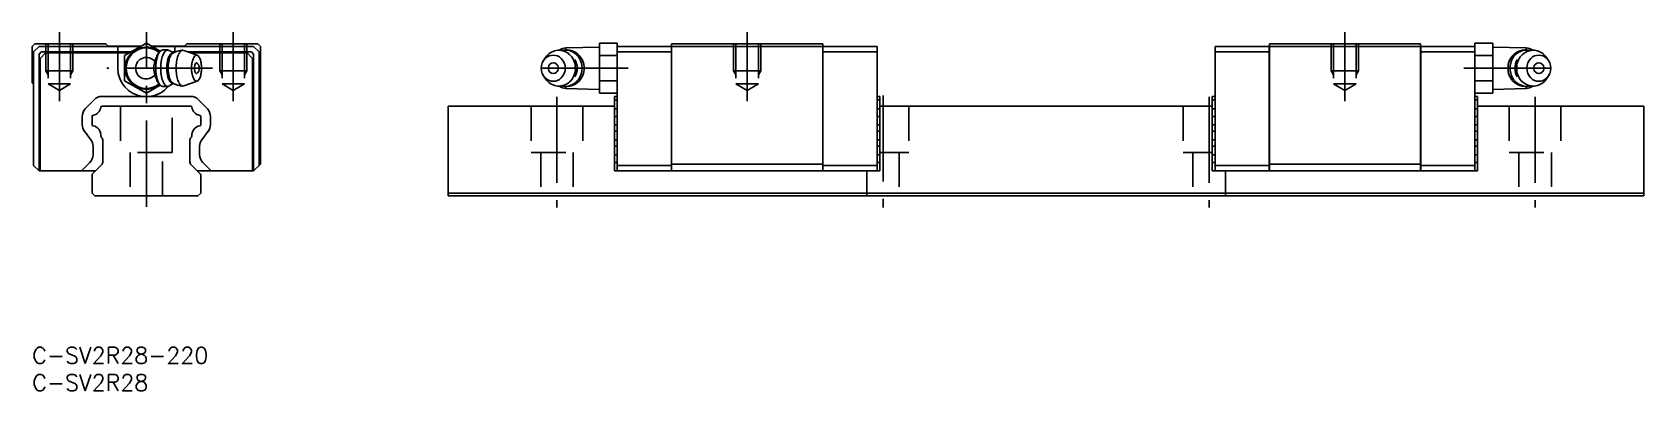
# Model space of a CAD drawing. Extents: x 0 to 297, y -8 to 58.
import ezdxf

# ---------------------------------------------------------------- set-up
doc = ezdxf.new("R2010")
doc.units = 0
doc.header["$LTSCALE"] = 0.5
doc.linetypes.add('CENTER', pattern=[50.8, 31.75, -6.35, 6.35, -6.35])
doc.linetypes.add('DASHED', pattern=[19.05, 12.7, -6.35])
doc.layers.get('0').update_dxf_attribs({"linetype": 'CONTINUOUS'})
doc.layers.add('CENTER', color=1, linetype='CENTER')
doc.styles.get("Standard").update_dxf_attribs({"font": 'txt.shx', "height": 3, "bigfont": 'bigfont.shx'})

# ---------------------------------------------------------------- blocks, each defined once
blk = doc.blocks.new('*U35')
at = {"color": 7, "linetype": 'CONTINUOUS'}
blk.add_text('C-SV2R28-220', height=3, dxfattribs=at).set_placement((0, -3))
blk = doc.blocks.new('*U36')
at = {"color": 7, "linetype": 'CONTINUOUS'}
blk.add_text('C-SV2R28', height=3, dxfattribs=at).set_placement((0, -8))

msp = doc.modelspace()

# ---------------------------------------------------------------- linework, layer by layer
at = {"color": 7, "linetype": 'CONTINUOUS'}
for p, q in [((0.5, 55.88), (0, 55.38)), ((0, 55.38), (0, 48.68)), ((1.25, 55.38), (0.25, 54.38)), ((0.25, 54.38), (0.25, 33.48)), ((13.55, 55.88), (0.5, 55.88)), ((19.93, 55.38), (1.25, 55.38)), ((1.66, 54.38), (1.25, 53.97)), ((1.25, 53.97), (1.25, 32.48)), ((1.45, 53.18), (2.45, 54.18)), ((18.2, 54.38), (1.66, 54.38)), ((17.85, 54.18), (2.45, 54.18)), ((14, 55.43), (13.55, 55.88)), ((20.01, 55.43), (14, 55.43)), ((15.75, 55.38), (15.75, 54.38)), ((15.75, 51.38), (15.75, 54.18)), ((21, 56), (17, 53.69)), ((17, 53.69), (17, 49.07)), ((23.55, 54.53), (21, 56)), ((28, 55.43), (21.99, 55.43)), ((40.75, 55.38), (22.07, 55.38)), ((23.29, 54.21), (23.52, 54.49)), ((24.93, 54.73), (24.05, 54.73)), ((25.95, 54.18), (25.22, 54.64)), ((26.32, 54.38), (25.64, 54.38)), ((26.32, 54.38), (25.64, 54.38)), ((26.32, 54.38), (25.64, 54.38)), ((25.95, 54.18), (25.85, 54.18)), ((26.25, 55.38), (26.25, 54.38)), ((27.92, 54.65), (30.37, 53.76)), ((28.45, 55.88), (28, 55.43)), ((41.5, 55.88), (28.45, 55.88)), ((40.34, 54.38), (28.66, 54.38)), ((39.55, 54.18), (29.21, 54.18)), ((39.55, 54.18), (40.55, 53.18)), ((40.75, 53.97), (40.34, 54.38)), ((41.75, 54.38), (40.75, 55.38)), ((40.75, 32.48), (40.75, 53.97)), ((42, 55.38), (41.5, 55.88)), ((41.75, 33.48), (41.75, 54.38)), ((42, 33.73), (42, 55.38)), ((98.46, 54.73), (98.08, 54.73)), ((104.37, 55.28), (98.22, 55.12)), ((98.22, 54.73), (98.22, 55.12)), ((107.67, 56), (104.37, 56)), ((104.37, 46.76), (104.37, 56)), ((107.67, 53.69), (104.37, 53.69)), ((107.67, 56), (107.67, 32.48)), ((107.67, 55.38), (117.62, 55.38)), ((107.67, 54.38), (117.62, 54.38)), ((117.62, 32.48), (117.62, 55.38)), ((117.67, 55.33), (117.62, 55.33)), ((117.67, 54.36), (117.62, 54.36)), ((117.67, 55.88), (145.47, 55.88)), ((117.67, 55.88), (117.67, 32.48)), ((117.67, 55.38), (145.47, 55.38)), ((145.47, 55.88), (145.47, 32.48)), ((145.47, 55.33), (145.52, 55.33)), ((145.47, 54.36), (145.52, 54.36)), ((145.52, 55.38), (155.47, 55.38)), ((145.52, 55.38), (145.52, 32.48)), ((145.52, 54.38), (155.47, 54.38)), ((155.47, 32.48), (155.47, 55.38)), ((217.67, 32.48), (217.67, 55.38)), ((227.62, 55.38), (217.67, 55.38)), ((227.62, 54.38), (217.67, 54.38)), ((227.62, 55.38), (227.62, 32.48)), ((227.67, 55.33), (227.62, 55.33)), ((227.67, 54.36), (227.62, 54.36)), ((255.47, 55.88), (227.67, 55.88)), ((227.67, 55.88), (227.67, 32.48)), ((255.47, 55.38), (227.67, 55.38)), ((255.47, 55.88), (255.47, 32.48)), ((255.47, 55.33), (255.52, 55.33)), ((255.47, 54.36), (255.52, 54.36)), ((265.47, 55.38), (255.52, 55.38)), ((255.52, 32.48), (255.52, 55.38)), ((265.47, 54.38), (255.52, 54.38)), ((265.47, 56), (265.47, 32.48)), ((265.47, 56), (268.77, 56)), ((265.47, 53.69), (268.77, 53.69)), ((268.77, 46.76), (268.77, 56)), ((268.77, 55.28), (274.92, 55.12)), ((274.67, 54.73), (275.06, 54.73)), ((274.92, 54.73), (274.92, 55.12)), ((1.45, 53.18), (1.45, 32.48)), ((40.55, 32.48), (40.55, 53.18)), ((94.46, 53.33), (94.1, 52.79)), ((278.68, 53.33), (279.04, 52.79)), ((0, 48.68), (0.25, 48.43)), ((17, 49.07), (21, 46.76)), ((21, 46.76), (23.55, 48.24)), ((23.29, 48.55), (23.52, 48.27)), ((24.05, 48.03), (24.93, 48.03)), ((25.95, 48.58), (25.22, 48.12)), ((25.85, 48.58), (25.95, 48.58)), ((27.92, 48.11), (30.37, 49)), ((94.1, 49.97), (94.46, 49.43)), ((98.08, 48.03), (98.47, 48.03)), ((98.22, 47.64), (98.22, 48.03)), ((98.22, 47.64), (104.37, 47.48)), ((107.67, 49.07), (104.37, 49.07)), ((265.47, 49.07), (268.77, 49.07)), ((274.92, 47.64), (268.77, 47.48)), ((275.06, 48.03), (274.67, 48.03)), ((274.92, 47.64), (274.92, 48.03)), ((279.04, 49.97), (278.68, 49.43)), ((9.77, 43.9), (11.41, 45.58)), ((12.84, 46.18), (29.16, 46.18)), ((30.59, 45.58), (32.23, 43.9)), ((107.67, 46.76), (104.37, 46.76)), ((107.17, 46.18), (107.17, 32.48)), ((107.67, 46.18), (107.17, 46.18)), ((107.67, 45.58), (107.17, 45.58)), ((155.47, 46.18), (155.97, 46.18)), ((155.47, 45.58), (155.97, 45.58)), ((155.97, 32.48), (155.97, 46.18)), ((217.67, 46.18), (217.17, 46.18)), ((217.17, 32.48), (217.17, 46.18)), ((217.67, 45.58), (217.17, 45.58)), ((265.47, 46.76), (268.77, 46.76)), ((265.47, 46.18), (265.97, 46.18)), ((265.47, 45.58), (265.97, 45.58)), ((265.97, 46.18), (265.97, 32.48)), ((9.2, 40.97), (9.2, 42.5)), ((11, 40.97), (11, 42.5)), ((12.84, 44.38), (29.16, 44.38)), ((31, 42.5), (31, 40.97)), ((32.8, 42.5), (32.8, 40.97)), ((76.57, 44.38), (107.17, 44.38)), ((76.57, 27.88), (76.57, 44.38)), ((107.67, 43.9), (107.17, 43.9)), ((107.67, 42.5), (107.17, 42.5)), ((155.47, 43.9), (155.97, 43.9)), ((155.47, 42.5), (155.97, 42.5)), ((155.97, 44.38), (217.17, 44.38)), ((217.67, 43.9), (217.17, 43.9)), ((217.67, 42.5), (217.17, 42.5)), ((265.47, 43.9), (265.97, 43.9)), ((265.47, 42.5), (265.97, 42.5)), ((265.97, 44.38), (296.57, 44.38)), ((296.57, 27.88), (296.57, 44.38)), ((10.79, 38.22), (9.61, 39.76)), ((12.85, 38.53), (12.71, 38.67)), ((29.29, 38.67), (29.15, 38.53)), ((32.39, 39.76), (31.21, 38.22)), ((107.67, 40.97), (107.17, 40.97)), ((107.67, 39.76), (107.17, 39.76)), ((155.47, 40.97), (155.97, 40.97)), ((155.47, 39.76), (155.97, 39.76)), ((217.67, 40.97), (217.17, 40.97)), ((217.67, 39.76), (217.17, 39.76)), ((265.47, 40.97), (265.97, 40.97)), ((265.47, 39.76), (265.97, 39.76)), ((11.2, 35.46), (11.2, 37)), ((13, 34.09), (13, 38.17)), ((29, 38.17), (29, 34.09)), ((30.8, 37), (30.8, 35.46)), ((107.67, 38.22), (107.17, 38.22)), ((107.67, 37), (107.17, 37)), ((155.47, 38.22), (155.97, 38.22)), ((155.47, 37), (155.97, 37)), ((217.67, 38.22), (217.17, 38.22)), ((217.67, 37), (217.17, 37)), ((265.47, 38.22), (265.97, 38.22)), ((265.47, 37), (265.97, 37)), ((0.25, 33.48), (1.25, 32.48)), ((9.05, 32.48), (10.61, 34.04)), ((12.85, 33.74), (11.07, 31.96)), ((30.93, 31.96), (29.15, 33.74)), ((31.39, 34.04), (32.95, 32.48)), ((40.75, 32.48), (42, 33.73)), ((107.67, 35.46), (107.17, 35.46)), ((107.67, 34.04), (107.17, 34.04)), ((107.67, 33.48), (117.62, 33.48)), ((117.67, 33.5), (117.62, 33.5)), ((117.67, 33.73), (145.47, 33.73)), ((145.47, 33.5), (145.52, 33.5)), ((145.52, 33.48), (155.47, 33.48)), ((155.47, 35.46), (155.97, 35.46)), ((155.47, 34.04), (155.97, 34.04)), ((217.67, 35.46), (217.17, 35.46)), ((217.67, 34.04), (217.17, 34.04)), ((227.62, 33.48), (217.67, 33.48)), ((227.67, 33.5), (227.62, 33.5)), ((255.47, 33.73), (227.67, 33.73)), ((255.47, 33.5), (255.52, 33.5)), ((265.47, 33.48), (255.52, 33.48)), ((265.47, 35.46), (265.97, 35.46)), ((265.47, 34.04), (265.97, 34.04)), ((11.6, 32.48), (1.25, 32.48)), ((11, 31.78), (11, 28.38)), ((40.75, 32.48), (30.4, 32.48)), ((31, 28.38), (31, 31.78)), ((117.62, 32.48), (107.17, 32.48)), ((117.67, 32.53), (117.62, 32.53)), ((145.47, 32.48), (117.67, 32.48)), ((145.47, 32.53), (145.52, 32.53)), ((145.52, 32.48), (155.97, 32.48)), ((227.62, 32.48), (217.17, 32.48)), ((227.67, 32.53), (227.62, 32.53)), ((227.67, 32.48), (255.47, 32.48)), ((255.47, 32.53), (255.52, 32.53)), ((255.52, 32.48), (265.97, 32.48)), ((11, 28.38), (11.5, 27.88)), ((11.5, 27.88), (30.5, 27.88)), ((30.5, 27.88), (31, 28.38)), ((76.57, 28.38), (296.57, 28.38)), ((76.57, 27.88), (296.57, 27.88))]:
    msp.add_line(p, q, dxfattribs=at)
at = {"color": 3, "linetype": 'DASHED'}
for p, q in [((2.5, 55.88), (2.5, 50.88)), ((2.93, 55.88), (2.93, 48.48)), ((7.07, 55.88), (7.07, 48.48)), ((7.5, 55.88), (7.5, 50.88)), ((34.5, 55.88), (34.5, 50.88)), ((34.93, 55.88), (34.93, 48.48)), ((39.07, 55.88), (39.07, 48.48)), ((39.5, 55.88), (39.5, 50.88)), ((129.07, 55.88), (129.07, 50.88)), ((129.5, 55.88), (129.5, 48.48)), ((133.63, 55.88), (133.63, 48.48)), ((134.07, 55.88), (134.07, 50.88)), ((239.07, 55.88), (239.07, 50.88)), ((239.5, 55.88), (239.5, 48.48)), ((243.63, 55.88), (243.63, 48.48)), ((244.07, 55.88), (244.07, 50.88)), ((2.5, 50.88), (7.5, 50.88)), ((2.5, 50.88), (2.93, 50.13)), ((7.5, 50.88), (7.07, 50.13)), ((34.5, 50.88), (39.5, 50.88)), ((34.5, 50.88), (34.93, 50.13)), ((39.5, 50.88), (39.07, 50.13)), ((129.07, 50.88), (134.07, 50.88)), ((129.07, 50.88), (129.5, 50.13)), ((134.07, 50.88), (133.63, 50.13)), ((244.07, 50.88), (239.07, 50.88)), ((239.07, 50.88), (239.5, 50.13)), ((244.07, 50.88), (243.63, 50.13)), ((2.93, 48.48), (7.07, 48.48)), ((2.93, 48.48), (5, 47.29)), ((7.07, 48.48), (5, 47.29)), ((34.93, 48.48), (39.07, 48.48)), ((34.93, 48.48), (37, 47.29)), ((39.07, 48.48), (37, 47.29)), ((129.5, 48.48), (133.63, 48.48)), ((129.5, 48.48), (131.57, 47.29)), ((133.63, 48.48), (131.57, 47.29)), ((243.63, 48.48), (239.5, 48.48)), ((239.5, 48.48), (241.57, 47.29)), ((243.63, 48.48), (241.57, 47.29)), ((16.25, 44.38), (16.25, 35.88)), ((25.75, 35.88), (25.75, 44.38)), ((91.82, 44.38), (91.82, 35.88)), ((101.32, 44.38), (101.32, 35.88)), ((161.32, 44.38), (161.32, 35.88)), ((211.82, 44.38), (211.82, 35.88)), ((271.82, 44.38), (271.82, 35.88)), ((281.32, 44.38), (281.32, 35.88)), ((25.75, 35.88), (16.25, 35.88)), ((18, 35.88), (18, 27.88)), ((24, 27.88), (24, 35.88)), ((91.82, 35.88), (101.32, 35.88)), ((93.57, 35.88), (93.57, 27.88)), ((99.57, 35.88), (99.57, 27.88)), ((155.97, 35.88), (161.32, 35.88)), ((159.57, 35.88), (159.57, 27.88)), ((211.82, 35.88), (217.17, 35.88)), ((213.57, 35.88), (213.57, 27.88)), ((271.82, 35.88), (281.32, 35.88)), ((273.57, 35.88), (273.57, 27.88)), ((279.57, 35.88), (279.57, 27.88)), ((153.57, 32.48), (153.57, 27.88)), ((219.57, 32.48), (219.57, 27.88))]:
    msp.add_line(p, q, dxfattribs=at)
at = {"color": 7, "linetype": 'CONTINUOUS'}
for centre, radius, start, end in [((21, 51.38), 3.9, 50.9718, 309.0282), ((21, 51.38), 3.74, 51.0329, 308.9671), ((30.42, 50.27), 8.2, 155.5597, 163.4295), ((29.25, 51.6), 6.52, 160.718, 176.1614), ((24.88, 52.86), 2.09, 139.5538, 157.3697), ((25.24, 53), 2.27, 139.598, 160.8002), ((24.04, 54.05), 0.68, 89.8146, 141.4349), ((30.01, 51.66), 6.35, 163.1981, 173.801), ((26.82, 52.67), 3, 146.419, 163.9372), ((25.1, 53.85), 0.918, 109.5055, 148.4502), ((24.93, 54.18), 0.551, 57.5252, 104.1804), ((26.89, 52.74), 1.9, 139.598, 160.8002), ((28.5, 52.12), 3.41, 153.6234, 167.265), ((25.89, 53.61), 0.569, 93.4944, 141.4349), ((26.57, 53.11), 1.24, 128.03, 154.984), ((27.69, 51.39), 3.29, 89.1369, 124.9824), ((30.5, 52.28), 3.92, 152.982, 167.0658), ((28.25, 53.47), 1.38, 126.0403, 154.4616), ((27.74, 54.16), 0.519, 70.0924, 125.2235), ((30.52, 52.98), 0.885, 121.2698, 153.2617), ((30.24, 53.41), 0.371, 61.134, 118.866), ((29.96, 52.98), 0.885, 26.7383, 58.7302), ((95.89, 51.69), 2.09, 45.5005, 134.4995), ((97.08, 51.57), 3.16, 123.7997, 146.1384), ((96.94, 51.77), 2.91, 100.3514, 123.7661), ((96.92, 51.86), 2.82, 76.348, 100.2493), ((98.27, 53.12), 2, 91.5, 128.7532), ((98.08, 51.79), 2.94, 80.5353, 103.929), ((96.89, 51.75), 2.94, 52.9859, 76.2524), ((98.46, 51.79), 2.94, 53.8898, 89.8488), ((98.07, 51.79), 2.95, 57.3307, 80.285), ((96.73, 51.54), 3.2, 30.981, 52.964), ((97.94, 51.59), 3.19, 35.5149, 57.2955), ((98.28, 51.55), 3.23, 31.5185, 53.9499), ((97.71, 51.43), 3.46, 14.9361, 35.548), ((275.42, 51.43), 3.46, 144.452, 165.0639), ((274.85, 51.55), 3.23, 126.0501, 148.4815), ((275.2, 51.59), 3.19, 122.7045, 144.4851), ((274.68, 51.79), 2.94, 90.1512, 126.1102), ((275.07, 51.79), 2.95, 99.715, 122.6693), ((276.41, 51.54), 3.2, 127.036, 149.019), ((276.25, 51.75), 2.94, 103.7476, 127.0141), ((275.06, 51.79), 2.94, 76.071, 99.4647), ((274.86, 53.12), 2, 51.2468, 88.5), ((276.22, 51.86), 2.82, 79.7507, 103.652), ((277.25, 51.69), 2.09, 45.5005, 134.4995), ((276.2, 51.77), 2.91, 56.2339, 79.6486), ((276.06, 51.57), 3.16, 33.8616, 56.2003), ((21, 51.38), 1.98, 38.259, 321.741), ((26.49, 51.38), 4.12, 162.6982, 197.3018), ((31.4, 51.38), 8.68, 175.683, 184.317), ((29.25, 51.16), 6.52, 183.8386, 199.282), ((32.22, 51.38), 8.58, 173.5184, 186.4816), ((32.04, 51.38), 7.26, 175.683, 184.317), ((29.78, 51.66), 4.99, 160.0114, 176.868), ((29.78, 51.11), 4.99, 183.132, 199.9886), ((32.27, 51.38), 7.26, 175.8885, 184.1115), ((31.07, 51.49), 6.05, 166.8119, 176.1003), ((31.07, 51.27), 6.05, 183.8997, 193.1881), ((35.04, 51.38), 8.56, 175.825, 184.175), ((33.58, 51.52), 7.09, 166.5793, 176.0477), ((33.58, 51.25), 7.09, 183.9523, 193.4207), ((35.54, 51.38), 6.22, 175.683, 184.317), ((34.41, 51.49), 5.09, 166.0541, 175.9315), ((34.41, 51.27), 5.09, 184.0685, 193.9459), ((32.1, 52.09), 2.69, 151.4947, 166.6232), ((32.42, 51.38), 2.56, 173.7782, 186.2218), ((31.8, 51.46), 1.94, 164.0092, 174.023), ((31.8, 51.31), 1.94, 185.977, 195.9908), ((30.88, 51.73), 0.977, 148.743, 164.6112), ((30.88, 51.03), 0.977, 195.3888, 211.257), ((30.32, 52.08), 0.321, 116.9113, 150.4592), ((30.32, 50.68), 0.321, 209.5408, 243.0887), ((30.24, 52.23), 0.155, 58.6993, 113.8023), ((29.4, 51.38), 1.34, 313.2338, 46.7662), ((28.38, 52.09), 2.69, 13.3768, 28.5053), ((26.06, 51.49), 5.09, 4.0685, 13.9459), ((26.06, 51.27), 5.09, 346.0541, 355.9315), ((24.94, 51.38), 6.22, 355.683, 4.317), ((96.2, 51.38), 2.53, 134.7224, 225.2776), ((96.02, 51.38), 1.06, 134.7224, 225.2776), ((95.89, 51.51), 0.872, 45.5005, 134.4995), ((95.89, 51.25), 0.872, 225.5005, 314.4995), ((95.75, 51.38), 1.06, 314.7224, 45.2776), ((95.57, 51.38), 2.53, 314.7224, 45.2776), ((96.51, 51.41), 3.46, 10.1721, 31.0278), ((96.51, 51.36), 3.46, 329.0534, 349.9059), ((97.31, 51.38), 2.98, 327.435, 32.5652), ((96.41, 51.38), 3.55, 349.7879, 10.29), ((97.71, 51.34), 3.46, 324.452, 345.0638), ((98.05, 51.41), 3.51, 10.3156, 31.5664), ((98.05, 51.36), 3.51, 328.4336, 349.6844), ((97.57, 51.38), 3.61, 344.994, 15.006), ((97.94, 51.38), 3.62, 349.6015, 10.3985), ((275.19, 51.38), 3.62, 169.6015, 190.3985), ((275.08, 51.41), 3.51, 148.4336, 169.6844), ((275.08, 51.36), 3.51, 190.3156, 211.5664), ((275.57, 51.38), 3.61, 164.994, 195.006), ((275.42, 51.34), 3.46, 194.9362, 215.548), ((275.83, 51.38), 2.98, 147.4348, 212.565), ((276.72, 51.38), 3.55, 169.71, 190.2121), ((276.63, 51.36), 3.46, 190.0941, 210.9466), ((276.63, 51.41), 3.46, 148.9722, 169.8279), ((277.57, 51.38), 2.53, 134.7224, 225.2776), ((277.38, 51.38), 1.06, 134.7224, 225.2776), ((277.25, 51.51), 0.872, 45.5005, 134.4995), ((277.25, 51.25), 0.872, 225.5005, 314.4995), ((277.12, 51.38), 1.06, 314.7224, 45.2776), ((276.93, 51.38), 2.53, 314.7224, 45.2776), ((30.42, 52.5), 8.2, 196.5705, 204.4403), ((24.88, 49.91), 2.09, 202.6303, 220.4462), ((25.24, 49.76), 2.27, 199.1998, 220.402), ((24.04, 48.71), 0.68, 218.5651, 270.1854), ((30.01, 51.1), 6.35, 186.199, 196.8019), ((26.82, 50.1), 3, 196.0628, 213.581), ((25.1, 48.92), 0.918, 211.5498, 250.4945), ((24.93, 48.58), 0.551, 255.8196, 302.4748), ((26.89, 50.03), 1.9, 199.1998, 220.402), ((28.5, 50.64), 3.41, 192.735, 206.3766), ((25.89, 49.15), 0.569, 218.5651, 266.5056), ((26.57, 49.65), 1.24, 205.016, 231.97), ((27.69, 51.38), 3.29, 235.0186, 270.862), ((30.5, 50.48), 3.92, 192.9342, 207.018), ((28.25, 49.29), 1.38, 205.5384, 233.9597), ((27.74, 48.6), 0.519, 234.7765, 289.9076), ((32.1, 50.67), 2.69, 193.3768, 208.5053), ((30.52, 49.78), 0.885, 206.7383, 238.7302), ((30.24, 49.35), 0.371, 241.134, 298.866), ((30.24, 50.54), 0.155, 246.1977, 301.3007), ((29.96, 49.78), 0.885, 301.2698, 333.2617), ((28.38, 50.67), 2.69, 331.4947, 346.6232), ((95.89, 51.07), 2.09, 225.5005, 314.4995), ((97.08, 51.19), 3.15, 213.8629, 236.2875), ((96.94, 50.99), 2.91, 236.3214, 259.7399), ((96.92, 50.9), 2.82, 259.8421, 283.7431), ((98.27, 49.64), 2, 231.2468, 268.5), ((98.08, 50.97), 2.94, 256.0709, 279.4649), ((96.89, 51.02), 2.94, 283.8385, 307.1008), ((98.46, 50.97), 2.94, 270.1167, 306.1107), ((98.07, 50.98), 2.95, 279.715, 302.6693), ((96.73, 51.22), 3.2, 307.1224, 329.1003), ((97.94, 51.18), 3.19, 302.7045, 324.4851), ((98.28, 51.21), 3.23, 306.0501, 328.4815), ((274.85, 51.21), 3.23, 211.5185, 233.9499), ((275.2, 51.18), 3.19, 215.5149, 237.2955), ((274.68, 50.97), 2.94, 233.8893, 269.8833), ((275.07, 50.98), 2.95, 237.3307, 260.285), ((276.41, 51.22), 3.2, 210.8997, 232.8776), ((276.25, 51.02), 2.94, 232.8992, 256.1615), ((275.06, 50.97), 2.94, 260.5351, 283.9291), ((274.86, 49.64), 2, 271.5, 308.7532), ((276.22, 50.9), 2.82, 256.2569, 280.1579), ((277.25, 51.07), 2.09, 225.5005, 314.4995), ((276.2, 50.99), 2.91, 280.2601, 303.6786), ((276.06, 51.19), 3.15, 303.7125, 326.1371), ((12.84, 44.18), 2, 90, 135.666), ((29.16, 44.18), 2, 44.334, 90), ((11.2, 42.5), 2, 135.666, 180), ((11.2, 42.5), 0.2, 99.6908, 180), ((10.86, 44.47), 1.8, 279.6908, 351.6711), ((12.84, 44.18), 0.2, 90, 171.6711), ((29.16, 44.18), 0.2, 8.3289, 90), ((31.14, 44.47), 1.8, 188.3289, 260.3092), ((30.8, 42.5), 0.2, 0, 80.3092), ((30.8, 42.5), 2, 0, 44.334), ((11.2, 40.97), 2, 180, 217.414), ((11.2, 40.97), 0.2, 180, 260.3092), ((10.86, 39), 1.8, 354.5772, 80.3092), ((12.86, 38.81), 0.2, 174.5772, 225), ((29.14, 38.81), 0.2, 315, 5.4228), ((31.14, 39), 1.8, 99.6908, 185.4228), ((30.8, 40.97), 0.2, 279.6908, 0), ((30.8, 40.97), 2, 322.586, 0), ((9.2, 37), 2, 0, 37.414), ((12.5, 38.17), 0.5, 0, 45), ((29.5, 38.17), 0.5, 135, 180), ((32.8, 37), 2, 142.586, 180), ((9.2, 35.46), 2, 315, 0), ((12.5, 34.09), 0.5, 315, 0), ((29.5, 34.09), 0.5, 180, 225), ((32.8, 35.46), 2, 180, 225), ((11.25, 31.78), 0.25, 135, 180), ((30.75, 31.78), 0.25, 0, 45)]:
    msp.add_arc(centre, radius, start, end, dxfattribs=at)
at = {"color": 7, "linetype": 'CONTINUOUS', "extrusion": (0, 0, -1)}
for start, end in [(277.9139, 0), (219.4115, 262.0861)]:
    msp.add_arc((-21, 51.38), 5.25, start, end, dxfattribs=at)
at = {"layer": 'CENTER', "color": 1, "linetype": 'CENTER'}
for p, q in [((5, 45.29), (5, 58)), ((21, 25.88), (21, 58)), ((37, 45.29), (37, 58)), ((131.57, 45.29), (131.57, 58)), ((241.57, 45.29), (241.57, 58)), ((33.16, 51.38), (13.75, 51.38)), ((109.67, 51.38), (91.67, 51.38)), ((263.47, 51.38), (281.47, 51.38)), ((96.57, 46.13), (96.57, 25.76)), ((156.57, 46.38), (156.57, 25.76)), ((216.57, 46.13), (216.57, 25.76)), ((276.57, 46.13), (276.57, 25.76))]:
    msp.add_line(p, q, dxfattribs=at)

# ---------------------------------------------------------------- block references
at = {"color": 7, "linetype": 'CONTINUOUS'}
for name in ['*U35', '*U36']:
    msp.add_blockref(name, (0, 0), dxfattribs=at)

doc.saveas('drawing.dxf')
